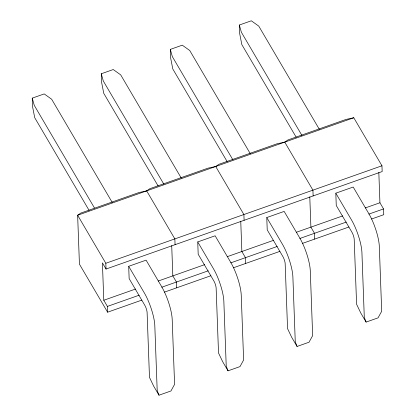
<?xml version="1.0" encoding="UTF-8"?>
<svg xmlns="http://www.w3.org/2000/svg" width="416" height="416" viewBox="0 0 416 416"><rect width="100%" height="100%" fill="white"/><g stroke="black" fill="none" stroke-linecap="round" stroke-linejoin="round"><path stroke-width="0.62" d="M107.614 312.192L79.43 264.165L77.636 215.244L80.803 213.07L138.97 192.54L146.671 190.871L149.838 188.698L208.005 168.163L215.706 166.499L218.878 164.325L277.04 143.79L284.742 142.126L287.914 139.953L346.076 119.418L353.782 117.754L381.961 165.781L382.174 171.558L106.033 269.048L102.419 262.891L103.787 300.258L107.401 306.415L107.614 312.192L141.825 300.113M89.076 210.33L34.726 117.707L32.552 106.616L32.245 98.14L44.2 93.917L51.667 99.242L112.237 202.462M158.111 185.957L103.761 93.335L101.587 82.243L101.28 73.767L113.24 69.545L120.702 74.87L181.272 178.09M227.146 161.585L172.796 68.962L170.628 57.871L170.316 49.395L182.276 45.172L189.738 50.497L250.312 153.717M296.182 137.212L241.831 44.59L239.663 33.498L239.351 25.022L251.311 20.8L258.773 26.125L319.348 129.345M353.782 117.754L77.636 215.244L105.82 263.271L106.033 269.048M105.82 263.271L381.961 165.781M128.695 266.297L146.094 260.156L161.751 286.837A24.383 5.996 70.6 0 1 172.203 319.462L174.585 384.368L170.945 390.978L158.985 395.2L153.686 386.168L149.479 377.374L147.103 312.468A5.351 1.316 70.6 0 0 144.804 305.302L129.147 278.621L128.695 266.297L144.357 292.978A24.383 5.996 70.6 0 1 154.809 325.603L157.191 390.51L158.985 395.2M197.735 241.925L215.129 235.784L230.786 262.465A24.383 5.996 70.6 0 1 241.238 295.09L243.62 359.996L239.98 366.605L228.02 370.828L222.721 361.795L218.52 353.002L216.138 288.09A5.351 1.316 70.6 0 0 213.845 280.93L198.188 254.249L197.735 241.925L213.392 268.606A24.383 5.996 70.6 0 1 223.844 301.231L226.226 366.137L228.02 370.828M266.77 217.552L284.164 211.411L299.822 238.092A24.383 5.996 70.6 0 1 310.279 270.717L312.655 335.624L309.015 342.233L297.06 346.455L291.756 337.423L287.555 328.63L285.173 263.718A5.351 1.316 70.6 0 0 282.88 256.558L267.223 229.876L266.77 217.552L282.428 244.234A24.383 5.996 70.6 0 1 292.88 276.858L295.261 341.765L297.06 346.455M335.806 193.18L353.2 187.039L368.857 213.72A24.383 5.996 70.6 0 1 379.314 246.345L381.69 311.251L378.056 317.86L366.096 322.083L360.797 313.05L356.59 304.252L354.208 239.346A5.351 1.316 70.6 0 0 351.915 232.185L336.258 205.504L335.806 193.18L351.463 219.861A24.383 5.996 70.6 0 1 361.92 252.486L364.296 317.392L366.096 322.083M103.787 300.258L135.559 289.042M158.163 281.06L204.594 264.67M227.198 256.688L273.629 240.297M296.234 232.315L342.664 215.925M365.269 207.943L379.933 202.769L378.82 172.489M107.401 306.415L139.168 295.199M161.772 287.217L208.208 270.826M230.812 262.844L277.243 246.454M299.848 238.472L346.278 222.082M368.883 214.1L383.547 208.926L379.933 202.769M164.429 292.136L210.86 275.74M233.464 267.764L279.895 251.368M302.505 243.386L348.936 226.996M371.54 219.014L383.755 214.703L383.547 208.926M301.954 135.486L241.379 32.266L239.351 25.022M284.742 142.126L312.926 190.154L313.139 195.931M232.913 159.858L172.344 56.638L170.316 49.395M215.706 166.499L243.89 214.526L244.104 220.303M163.878 184.231L103.308 81.011L101.28 73.767M146.671 190.871L174.855 238.898L175.068 244.676M94.515 208.047L34.273 105.383L32.245 98.14M314.72 239.075L314.512 233.298L310.898 227.141L309.785 196.862M245.684 263.448L245.471 257.67L241.862 251.514L240.75 221.234M176.649 287.82L176.436 282.043L172.822 275.886L171.714 245.606"/></g></svg>
